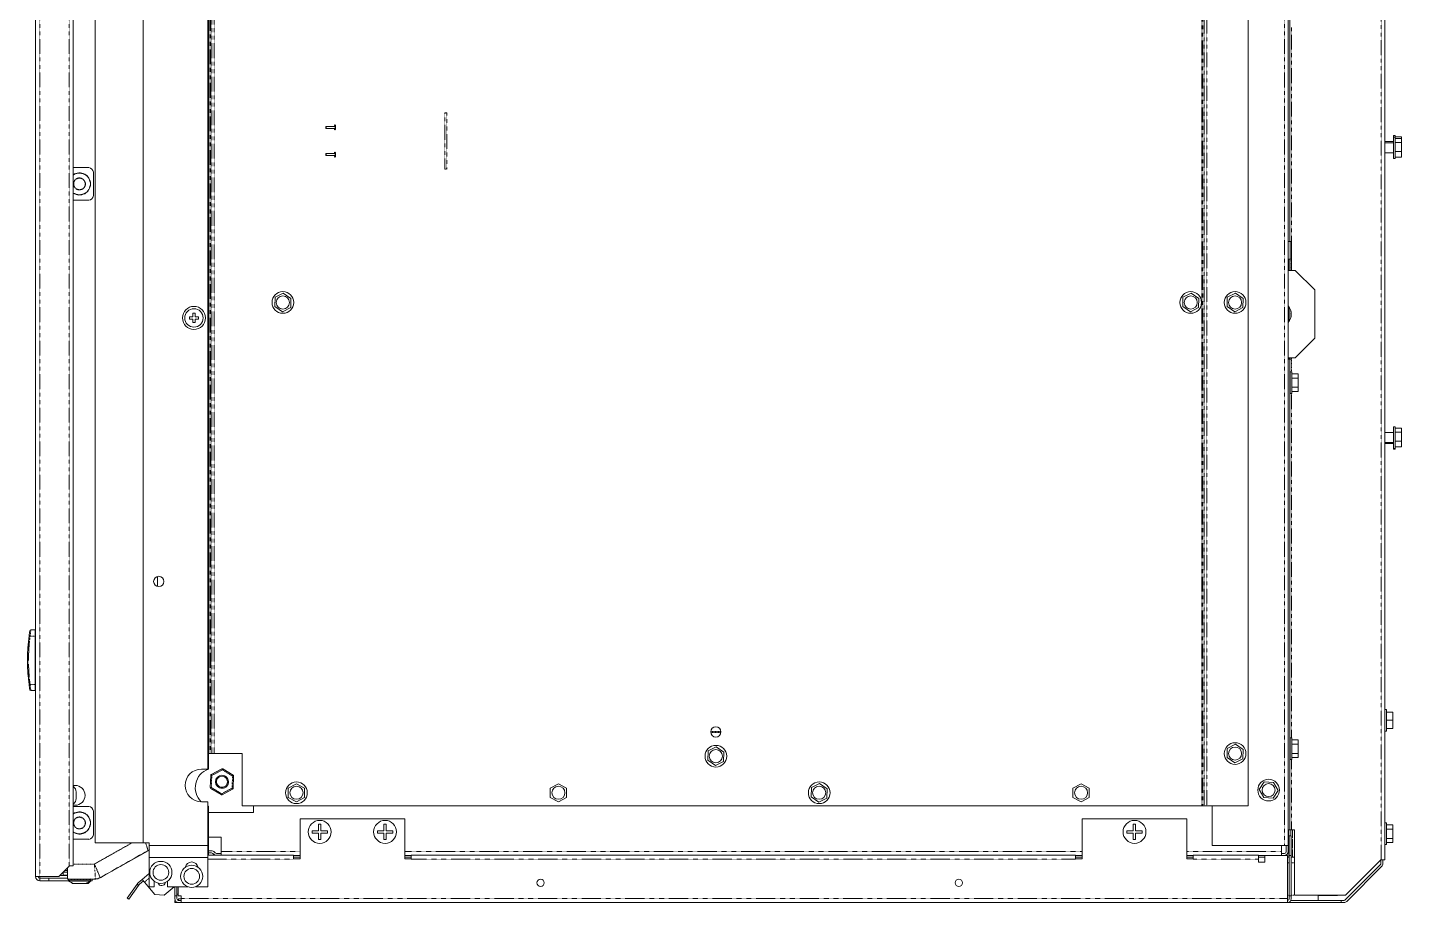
# Model space of a CAD drawing. Header units: millimetres. Extents: x 60499 to 556746, y 248297 to 497145.
# Drawn here: x 448133 to 470209, y 422627 to 436680 of the extents above; entities that cross this region are included whole.
import ezdxf

# ---------------------------------------------------------------- set-up
doc = ezdxf.new("R2010")
doc.units = ezdxf.units.MM
doc.linetypes.add('PHANTOM', pattern=[20, 10, -2, 2, -2, 2, -2])

msp = doc.modelspace()

# ---------------------------------------------------------------- linework, layer by layer
at = {"color": 7, "lineweight": 13, "ltscale": 0.03937}
for p, q in [((449222, 423584), (449222, 447189)), ((449991, 423584), (449991, 447189)), ((451032, 446181), (451032, 424770)), ((468389, 440725), (468389, 423543)), ((451039, 440475), (451039, 424769)), ((467745, 440347), (467745, 424179)), ((448263, 439590), (448263, 423046)), ((448870, 439590), (448870, 423214)), ((468417, 433242), (468417, 438928)), ((469940, 423310), (469940, 438343)), ((468815, 432464), (468815, 431688)), ((468417, 423794), (468417, 431353)), ((448255, 426130), (448255, 426906)), ((451584, 425019), (451584, 424179)), ((451032, 424246), (451032, 423542)), ((451762, 424072), (451039, 424072)), ((451584, 424179), (467001, 424179)), ((467081, 424179), (467745, 424179)), ((452514, 423971), (454194, 423971)), ((465078, 423971), (466758, 423971)), ((468492, 422744), (468492, 423794)), ((449222, 423584), (449991, 423584)), ((450070, 423459), (449352, 423055)), ((451032, 423542), (450091, 423542)), ((468327, 423543), (467164, 423543)), ((451032, 423349), (450091, 423349)), ((452409, 423386), (451032, 423386)), ((464973, 423386), (454299, 423386)), ((467910, 423386), (466863, 423386)), ((468378, 423383), (468378, 422690)), ((469305, 422669), (469868, 423232)), ((469311, 422744), (469877, 423310)), ((469329, 422645), (469892, 423208)), ((468378, 422627), (450603, 422627)), ((468379, 422627), (469241, 422627)), ((468432, 422660), (469241, 422660)), ((468492, 422744), (469311, 422744))]:
    msp.add_line(p, q, dxfattribs=at)
at = {"color": 7, "linetype": 'PHANTOM', "lineweight": 13, "ltscale": 0.03937}
for p, q in [((468327, 440725), (468327, 423543)), ((467001, 440347), (467001, 424179)), ((467019, 440347), (467019, 424179)), ((467039, 424179), (467039, 440347)), ((467081, 424179), (467081, 440347)), ((448332, 439590), (448332, 423046)), ((448801, 439590), (448801, 423212)), ((451055, 425019), (451055, 439507)), ((451074, 425019), (451074, 439507)), ((451093, 439507), (451093, 425019)), ((451135, 439507), (451135, 425019)), ((469884, 423310), (469884, 438316)), ((468443, 436680), (468443, 433242)), ((454837, 435307), (454837, 434406)), ((454871, 434406), (454871, 435307)), ((468443, 430801), (468443, 425270)), ((468443, 424922), (468443, 423794)), ((449208, 423244), (449811, 423584)), ((451244, 423445), (452514, 423445)), ((454194, 423445), (465078, 423445)), ((466758, 423445), (468282, 423445)), ((452409, 423323), (451032, 423323)), ((464973, 423323), (454299, 423323)), ((467910, 423323), (466863, 423323)), ((468378, 422690), (450603, 422690))]:
    msp.add_line(p, q, dxfattribs=at)
at = {"color": 7, "lineweight": 13, "ltscale": 0.004258}
for p, q in [((452929, 435091), (453072, 435091)), ((452929, 435058), (453072, 435058)), ((452929, 434655), (453072, 434655)), ((452929, 434622), (453072, 434622))]:
    msp.add_line(p, q, dxfattribs=at)
at = {"color": 7, "lineweight": 13, "ltscale": 6.24769e-05}
for p, q in [((470080, 434944), (470078, 434944)), ((470080, 434919), (470078, 434919)), ((470080, 434853), (470078, 434853)), ((470080, 434788), (470078, 434788)), ((470080, 434745), (470078, 434745)), ((470080, 434724), (470078, 434724)), ((470080, 434689), (470078, 434689)), ((470080, 434609), (470078, 434609)), ((470080, 434574), (470078, 434574)), ((468406, 431361), (468403, 431361)), ((468422, 431148), (468420, 431148)), ((468422, 431098), (468420, 431098)), ((468422, 431025), (468420, 431025)), ((468422, 430983), (468420, 430983)), ((468422, 430975), (468420, 430975)), ((468422, 430966), (468420, 430966)), ((468422, 430925), (468420, 430925)), ((468422, 430852), (468420, 430852)), ((468422, 430801), (468420, 430801)), ((470080, 430254), (470078, 430254)), ((470082, 430266), (470080, 430266)), ((470080, 430203), (470078, 430203)), ((470082, 430200), (470080, 430200)), ((470082, 430135), (470080, 430135)), ((470082, 430092), (470080, 430092)), ((470082, 430072), (470080, 430072)), ((470082, 430036), (470080, 430036)), ((470080, 429957), (470078, 429957)), ((470080, 429906), (470078, 429906)), ((470082, 429956), (470080, 429956)), ((470082, 429921), (470080, 429921)), ((469943, 425728), (469940, 425728)), ((469943, 425677), (469940, 425677)), ((469943, 425604), (469940, 425604)), ((469943, 425563), (469940, 425563)), ((469943, 425554), (469940, 425554)), ((469943, 425546), (469940, 425546)), ((469943, 425504), (469940, 425504)), ((469943, 425432), (469940, 425432)), ((468422, 425270), (468420, 425270)), ((468422, 425219), (468420, 425219)), ((469943, 425381), (469940, 425381)), ((468422, 425146), (468420, 425146)), ((468422, 425104), (468420, 425104)), ((468422, 425096), (468420, 425096)), ((468422, 425088), (468420, 425088)), ((468422, 425046), (468420, 425046)), ((468422, 424973), (468420, 424973)), ((468422, 424922), (468420, 424922)), ((469943, 423904), (469940, 423904)), ((469943, 423853), (469940, 423853)), ((469943, 423780), (469940, 423780)), ((469943, 423739), (469940, 423739)), ((469943, 423730), (469940, 423730)), ((469943, 423722), (469940, 423722)), ((469943, 423680), (469940, 423680)), ((469943, 423607), (469940, 423607)), ((469943, 423557), (469940, 423557))]:
    msp.add_line(p, q, dxfattribs=at)
at = {"color": 7, "lineweight": 13, "ltscale": 0.000756752}
for p, q in [((470078, 434919), (470078, 434944)), ((470207, 434921), (470207, 434895))]:
    msp.add_line(p, q, dxfattribs=at)
at = {"color": 7, "lineweight": 13, "ltscale": 0.001971}
for p, q in [((470078, 434853), (470078, 434919)), ((470080, 434853), (470080, 434919)), ((470080, 430200), (470080, 430266)), ((470082, 430200), (470082, 430266))]:
    msp.add_line(p, q, dxfattribs=at)
at = {"color": 7, "lineweight": 13, "ltscale": 4.24122e-05}
for p, q in [((470080, 434944), (470080, 434946)), ((470080, 434919), (470080, 434920)), ((470082, 430266), (470082, 430268))]:
    msp.add_line(p, q, dxfattribs=at)
at = {"color": 7, "lineweight": 13, "ltscale": 0.000775074}
for p, q in [((470080, 434946), (470106, 434946)), ((470080, 434920), (470106, 434920)), ((470080, 434573), (470106, 434573)), ((468417, 433242), (468443, 433242)), ((468417, 431353), (468443, 431353)), ((470082, 430268), (470108, 430268)), ((470080, 429906), (470106, 429906)), ((470082, 429920), (470108, 429920)), ((468417, 423794), (468443, 423794))]:
    msp.add_line(p, q, dxfattribs=at)
at = {"color": 7, "lineweight": 13, "ltscale": 0.000714189}
msp.add_line((470080, 434920), (470080, 434944), dxfattribs=at)
at = {"color": 7, "lineweight": 13, "ltscale": 0.001275}
msp.add_line((470106, 434946), (470106, 434903), dxfattribs=at)
at = {"color": 7, "lineweight": 13, "ltscale": 0.003}
for p, q in [((470106, 434921), (470207, 434921)), ((470106, 434895), (470207, 434895)), ((470106, 434834), (470207, 434834)), ((470106, 434688), (470207, 434688)), ((470106, 434597), (470207, 434597)), ((468448, 431117), (468549, 431117)), ((468448, 431049), (468549, 431049)), ((468448, 430901), (468549, 430901)), ((468448, 430832), (468549, 430832)), ((470108, 430243), (470209, 430243)), ((470108, 430181), (470209, 430181)), ((470108, 430035), (470209, 430035)), ((470108, 429945), (470209, 429945)), ((469969, 425685), (470069, 425685)), ((469969, 425554), (470069, 425554)), ((469969, 425423), (470069, 425423)), ((468448, 425239), (468549, 425239)), ((468448, 425170), (468549, 425170)), ((468448, 425022), (468549, 425022)), ((468448, 424953), (468549, 424953)), ((469969, 423873), (470069, 423873)), ((469969, 423804), (470069, 423804)), ((469969, 423656), (470069, 423656)), ((449991, 423584), (450091, 423584)), ((469969, 423588), (470069, 423588))]:
    msp.add_line(p, q, dxfattribs=at)
at = {"color": 7, "lineweight": 13, "ltscale": 0.009272}
for p, q in [((470106, 434920), (470106, 434609)), ((470108, 430268), (470108, 429956))]:
    msp.add_line(p, q, dxfattribs=at)
at = {"color": 7, "lineweight": 13, "ltscale": 0.001836}
for p, q in [((470207, 434895), (470207, 434834)), ((470209, 430243), (470209, 430181))]:
    msp.add_line(p, q, dxfattribs=at)
at = {"color": 7, "lineweight": 13, "ltscale": 0.004088}
for p, q in [((470078, 434851), (469940, 434851)), ((470078, 434826), (469940, 434826)), ((470078, 434667), (469940, 434667)), ((470078, 430001), (469940, 430001))]:
    msp.add_line(p, q, dxfattribs=at)
at = {"color": 7, "lineweight": 13, "ltscale": 0.001922}
for p, q in [((470078, 434788), (470078, 434853)), ((470080, 430135), (470080, 430200))]:
    msp.add_line(p, q, dxfattribs=at)
at = {"color": 7, "lineweight": 13, "ltscale": 0.000606206}
for p, q in [((470078, 434724), (470078, 434745)), ((470080, 430072), (470080, 430092))]:
    msp.add_line(p, q, dxfattribs=at)
at = {"color": 7, "lineweight": 13, "ltscale": 0.002388}
for p, q in [((470078, 434609), (470078, 434689)), ((470080, 429956), (470080, 430036))]:
    msp.add_line(p, q, dxfattribs=at)
at = {"color": 7, "lineweight": 13, "ltscale": 0.003823}
for p, q in [((470080, 434724), (470080, 434853)), ((470082, 430072), (470082, 430200)), ((448647, 423058), (448775, 423058))]:
    msp.add_line(p, q, dxfattribs=at)
at = {"color": 7, "lineweight": 13, "ltscale": 0.003436}
for p, q in [((470080, 434609), (470080, 434724)), ((470082, 429956), (470082, 430072))]:
    msp.add_line(p, q, dxfattribs=at)
at = {"color": 7, "lineweight": 13, "ltscale": 0.004338}
for p, q in [((470207, 434834), (470207, 434688)), ((470209, 430181), (470209, 430035))]:
    msp.add_line(p, q, dxfattribs=at)
at = {"color": 7, "lineweight": 13, "ltscale": 0.002691}
for p, q in [((470207, 434688), (470207, 434597)), ((470209, 430035), (470209, 429945))]:
    msp.add_line(p, q, dxfattribs=at)
at = {"color": 7, "lineweight": 13, "ltscale": 0.001036}
for p, q in [((470078, 434574), (470078, 434609)), ((470080, 429921), (470080, 429956))]:
    msp.add_line(p, q, dxfattribs=at)
at = {"color": 7, "lineweight": 13, "ltscale": 0.001078}
for p, q in [((470080, 434573), (470080, 434609)), ((470106, 434573), (470106, 434609)), ((470082, 429920), (470082, 429956)), ((470108, 429920), (470108, 429956))]:
    msp.add_line(p, q, dxfattribs=at)
at = {"color": 7, "lineweight": 13, "ltscale": 0.00735}
for p, q in [((449117, 434429), (448870, 434429)), ((448870, 433904), (449117, 433904)), ((449117, 424167), (448870, 424167)), ((448870, 423642), (449117, 423642))]:
    msp.add_line(p, q, dxfattribs=at)
at = {"color": 7, "lineweight": 13, "ltscale": 0.011175}
for p, q in [((449192, 433979), (449192, 434354)), ((449192, 423716), (449192, 424092))]:
    msp.add_line(p, q, dxfattribs=at)
at = {"color": 7, "lineweight": 13, "ltscale": 0.000244144}
msp.add_line((454871, 434406), (454862, 434407), dxfattribs=at)
at = {"color": 7, "lineweight": 13, "ltscale": 0.000824936}
for p, q in [((468417, 433242), (468389, 433242)), ((468417, 431353), (468389, 431353)), ((448898, 424507), (448870, 424507)), ((448898, 424188), (448870, 424188)), ((468389, 423794), (468417, 423794))]:
    msp.add_line(p, q, dxfattribs=at)
at = {"color": 7, "lineweight": 13, "ltscale": 0.008417}
msp.add_line((468418, 432959), (468418, 433242), dxfattribs=at)
at = {"color": 7, "lineweight": 13, "ltscale": 0.013797}
msp.add_line((468443, 433242), (468443, 432779), dxfattribs=at)
at = {"color": 7, "lineweight": 13, "ltscale": 0.000420398}
for p, q in [((468389, 432959), (468403, 432959)), ((468389, 432854), (468403, 432854))]:
    msp.add_line(p, q, dxfattribs=at)
at = {"color": 7, "lineweight": 13, "ltscale": 0.000774954}
for p, q in [((468403, 432959), (468429, 432959)), ((468422, 431148), (468448, 431148)), ((468422, 430801), (468448, 430801)), ((469943, 425728), (469969, 425728)), ((468422, 425270), (468448, 425270)), ((469943, 425381), (469969, 425381)), ((468422, 424922), (468448, 424922)), ((469943, 423904), (469969, 423904)), ((469943, 423557), (469969, 423557)), ((468404, 423354), (468378, 423354))]:
    msp.add_line(p, q, dxfattribs=at)
at = {"color": 7, "lineweight": 13, "ltscale": 0.003125}
for p, q in [((468403, 432854), (468403, 432959)), ((451032, 424770), (450927, 424770)), ((448915, 424402), (448915, 424297)), ((451032, 424246), (450927, 424246)), ((452810, 423779), (452810, 423884)), ((452848, 423884), (452848, 423779)), ((453860, 423779), (453860, 423884)), ((453898, 423884), (453898, 423779)), ((465900, 423779), (465900, 423884)), ((465937, 423884), (465937, 423779)), ((452705, 423779), (452810, 423779)), ((452810, 423742), (452705, 423742)), ((452810, 423637), (452810, 423742)), ((452848, 423779), (452953, 423779)), ((452953, 423742), (452848, 423742)), ((452848, 423742), (452848, 423637)), ((453755, 423779), (453860, 423779)), ((453860, 423742), (453755, 423742)), ((453860, 423637), (453860, 423742)), ((453898, 423779), (454003, 423779)), ((454003, 423742), (453898, 423742)), ((453898, 423742), (453898, 423637)), ((465795, 423779), (465900, 423779)), ((465900, 423742), (465795, 423742)), ((465900, 423637), (465900, 423742)), ((465937, 423779), (466042, 423779)), ((466042, 423742), (465937, 423742)), ((465937, 423742), (465937, 423637)), ((452409, 423383), (452514, 423383)), ((452514, 423354), (452409, 423354)), ((452514, 423326), (452409, 423326)), ((454194, 423383), (454299, 423383)), ((454299, 423354), (454194, 423354)), ((454299, 423326), (454194, 423326)), ((464973, 423383), (465078, 423383)), ((465078, 423354), (464973, 423354)), ((465078, 423326), (464973, 423326)), ((466758, 423383), (466863, 423383)), ((466863, 423354), (466758, 423354)), ((466863, 423326), (466758, 423326)), ((467910, 423383), (468015, 423383)), ((468015, 423354), (467910, 423354)), ((467910, 423274), (468015, 423274))]:
    msp.add_line(p, q, dxfattribs=at)
at = {"color": 7, "lineweight": 13, "ltscale": 0.000404778}
msp.add_line((468429, 432959), (468443, 432959), dxfattribs=at)
at = {"color": 7, "linetype": 'PHANTOM', "lineweight": 13, "ltscale": 0.005381}
msp.add_line((468429, 432959), (468429, 432779), dxfattribs=at)
at = {"color": 7, "lineweight": 13, "ltscale": 0.003295}
for p, q in [((468389, 432779), (468500, 432779)), ((468500, 431373), (468389, 431373))]:
    msp.add_line(p, q, dxfattribs=at)
at = {"color": 7, "lineweight": 13, "ltscale": 0.002256}
msp.add_line((468403, 432854), (468403, 432779), dxfattribs=at)
at = {"color": 7, "lineweight": 13, "ltscale": 0.013258}
for p, q in [((468500, 432779), (468815, 432464)), ((468815, 431688), (468500, 431373))]:
    msp.add_line(p, q, dxfattribs=at)
at = {"color": 7, "lineweight": 13, "ltscale": 0.004405}
for p, q in [((452111, 432346), (452109, 432198)), ((452243, 432413), (452111, 432346)), ((452364, 432328), (452243, 432413)), ((452362, 432180), (452364, 432328)), ((466697, 432346), (466695, 432198)), ((466829, 432413), (466697, 432346)), ((466950, 432328), (466829, 432413)), ((466948, 432180), (466950, 432328)), ((467410, 432346), (467408, 432198)), ((467542, 432413), (467410, 432346)), ((467663, 432328), (467542, 432413)), ((467660, 432180), (467663, 432328)), ((452109, 432198), (452230, 432113)), ((452230, 432113), (452362, 432180)), ((466695, 432198), (466816, 432113)), ((466816, 432113), (466948, 432180)), ((467408, 432198), (467529, 432113)), ((467529, 432113), (467660, 432180)), ((468549, 431049), (468549, 430901)), ((459067, 425061), (459065, 424913)), ((459199, 425128), (459067, 425061)), ((459320, 425042), (459199, 425128)), ((459318, 424894), (459320, 425042)), ((467410, 425102), (467408, 424954)), ((467408, 424954), (467529, 424868)), ((467542, 425169), (467410, 425102)), ((467663, 425083), (467542, 425169)), ((467660, 424935), (467663, 425083)), ((468549, 425170), (468549, 425022)), ((459065, 424913), (459186, 424827)), ((459186, 424827), (459318, 424894)), ((467529, 424868), (467660, 424935)), ((452455, 424532), (452324, 424463)), ((452586, 424463), (452455, 424532)), ((456663, 424531), (456532, 424463)), ((456794, 424463), (456663, 424531)), ((460859, 424539), (460728, 424472)), ((460980, 424453), (460859, 424539)), ((465061, 424531), (464930, 424463)), ((465192, 424463), (465061, 424531)), ((468004, 424565), (467924, 424440)), ((468151, 424553), (468004, 424565)), ((468225, 424425), (468151, 424553)), ((452324, 424463), (452324, 424315)), ((452324, 424315), (452455, 424246)), ((452455, 424246), (452586, 424315)), ((452586, 424315), (452586, 424463)), ((456532, 424463), (456532, 424315)), ((456532, 424315), (456663, 424246)), ((456663, 424246), (456794, 424315)), ((456794, 424315), (456794, 424463)), ((460728, 424472), (460725, 424324)), ((460725, 424324), (460846, 424238)), ((460846, 424238), (460978, 424305)), ((460978, 424305), (460980, 424453)), ((464930, 424463), (464930, 424315)), ((464930, 424315), (465061, 424246)), ((465061, 424246), (465192, 424315)), ((465192, 424315), (465192, 424463)), ((467924, 424440), (467998, 424312)), ((467998, 424312), (468145, 424300)), ((468145, 424300), (468225, 424425)), ((470069, 423804), (470069, 423656))]:
    msp.add_line(p, q, dxfattribs=at)
at = {"color": 7, "lineweight": 13, "ltscale": 0.000562503}
for p, q in [((450734, 432034), (450734, 432015)), ((450881, 432015), (450881, 432034)), ((450734, 432015), (450734, 431996)), ((450881, 431996), (450881, 432015)), ((452705, 423761), (452705, 423779)), ((452705, 423742), (452705, 423761)), ((452953, 423779), (452953, 423761)), ((452953, 423761), (452953, 423742)), ((453755, 423761), (453755, 423779)), ((453755, 423742), (453755, 423761)), ((454003, 423779), (454003, 423761)), ((454003, 423761), (454003, 423742)), ((465795, 423761), (465795, 423779)), ((465795, 423742), (465795, 423761)), ((466042, 423779), (466042, 423761)), ((466042, 423761), (466042, 423742))]:
    msp.add_line(p, q, dxfattribs=at)
at = {"color": 7, "lineweight": 13, "ltscale": 0.001625}
for p, q in [((450789, 432034), (450734, 432034)), ((450789, 432089), (450789, 432034)), ((450827, 432034), (450827, 432089)), ((450734, 431996), (450789, 431996))]:
    msp.add_line(p, q, dxfattribs=at)
at = {"color": 7, "lineweight": 13, "ltscale": 0.000562533}
for p, q in [((450808, 432089), (450789, 432089)), ((450827, 432089), (450808, 432089)), ((450789, 431942), (450808, 431942)), ((450808, 431942), (450827, 431942))]:
    msp.add_line(p, q, dxfattribs=at)
at = {"color": 7, "lineweight": 13, "ltscale": 0.001613}
for p, q in [((450881, 432034), (450827, 432034)), ((450789, 431996), (450789, 431942)), ((450827, 431996), (450881, 431996)), ((450827, 431942), (450827, 431996))]:
    msp.add_line(p, q, dxfattribs=at)
at = {"color": 7, "lineweight": 13, "ltscale": 0.006782}
msp.add_line((468403, 432190), (468403, 431962), dxfattribs=at)
at = {"color": 7, "linetype": 'PHANTOM', "lineweight": 13, "ltscale": 0.003323}
msp.add_line((468429, 432132), (468429, 432020), dxfattribs=at)
at = {"color": 7, "lineweight": 13, "ltscale": 0.000602617}
for p, q in [((468403, 431373), (468403, 431353)), ((468406, 431353), (468406, 431373)), ((468408, 431353), (468408, 431373)), ((468435, 431353), (468435, 431373)), ((468443, 431373), (468443, 431353))]:
    msp.add_line(p, q, dxfattribs=at)
at = {"color": 7, "lineweight": 13, "ltscale": 0.000337781}
msp.add_line((468403, 431361), (468403, 431373), dxfattribs=at)
at = {"color": 7, "lineweight": 13, "ltscale": 0.001516}
for p, q in [((468420, 431098), (468420, 431148)), ((468422, 431098), (468422, 431148)), ((468420, 430801), (468420, 430852)), ((468422, 430801), (468422, 430852)), ((470078, 430203), (470078, 430254)), ((470078, 429906), (470078, 429957)), ((469940, 425677), (469940, 425728)), ((469943, 425677), (469943, 425728)), ((469940, 425381), (469940, 425432)), ((469943, 425381), (469943, 425432)), ((468420, 425219), (468420, 425270)), ((468422, 425219), (468422, 425270)), ((468420, 424922), (468420, 424973)), ((468422, 424922), (468422, 424973)), ((469940, 423853), (469940, 423904)), ((469943, 423853), (469943, 423904)), ((469940, 423557), (469940, 423607)), ((469943, 423557), (469943, 423607))]:
    msp.add_line(p, q, dxfattribs=at)
at = {"color": 7, "linetype": 'PHANTOM', "lineweight": 13, "ltscale": 0.006075}
msp.add_line((468443, 431353), (468443, 431148), dxfattribs=at)
at = {"color": 7, "lineweight": 13, "ltscale": 0.005175}
for p, q in [((468448, 430975), (468448, 431148)), ((468448, 430975), (468448, 430801)), ((468448, 425096), (468448, 425270)), ((468448, 425096), (468448, 424922)), ((469969, 423730), (469969, 423904)), ((469969, 423730), (469969, 423557))]:
    msp.add_line(p, q, dxfattribs=at)
at = {"color": 7, "lineweight": 13, "ltscale": 9.0111e-05}
for p, q in [((468420, 431054), (468417, 431054)), ((468420, 430895), (468417, 430895)), ((468420, 425175), (468417, 425175)), ((468420, 425017), (468417, 425017))]:
    msp.add_line(p, q, dxfattribs=at)
at = {"color": 7, "lineweight": 13, "ltscale": 0.002173}
for p, q in [((468420, 431025), (468420, 431098)), ((468420, 430852), (468420, 430925)), ((469940, 425604), (469940, 425677)), ((469940, 425432), (469940, 425504)), ((468420, 425146), (468420, 425219)), ((468420, 424973), (468420, 425046)), ((469940, 423780), (469940, 423853)), ((469940, 423607), (469940, 423680))]:
    msp.add_line(p, q, dxfattribs=at)
at = {"color": 7, "lineweight": 13, "ltscale": 0.000247189}
for p, q in [((468420, 430975), (468420, 430983)), ((468420, 430966), (468420, 430975)), ((469940, 425546), (469940, 425554)), ((468420, 425088), (468420, 425096)), ((469940, 423730), (469940, 423739))]:
    msp.add_line(p, q, dxfattribs=at)
at = {"color": 7, "lineweight": 13, "ltscale": 0.003659}
for p, q in [((468422, 430975), (468422, 431098)), ((468422, 430852), (468422, 430975)), ((469943, 425554), (469943, 425677)), ((469943, 425432), (469943, 425554)), ((468422, 425096), (468422, 425219)), ((468422, 424973), (468422, 425096)), ((469943, 423730), (469943, 423853)), ((469943, 423607), (469943, 423730))]:
    msp.add_line(p, q, dxfattribs=at)
at = {"color": 7, "lineweight": 13, "ltscale": 0.002048}
for p, q in [((468549, 431117), (468549, 431049)), ((468549, 430901), (468549, 430832)), ((468549, 425239), (468549, 425170)), ((468549, 425022), (468549, 424953)), ((470069, 423873), (470069, 423804)), ((470069, 423656), (470069, 423588))]:
    msp.add_line(p, q, dxfattribs=at)
at = {"color": 7, "lineweight": 13, "ltscale": 0.00415}
for p, q in [((470080, 430173), (469940, 430173)), ((470080, 430014), (469940, 430014))]:
    msp.add_line(p, q, dxfattribs=at)
at = {"color": 7, "lineweight": 13, "ltscale": 0.000890552}
msp.add_line((470078, 430173), (470078, 430203), dxfattribs=at)
at = {"color": 7, "lineweight": 13, "ltscale": 0.001703}
msp.add_line((470078, 429957), (470078, 430014), dxfattribs=at)
at = {"color": 7, "lineweight": 13, "ltscale": 0.000448452}
msp.add_line((470080, 429906), (470080, 429921), dxfattribs=at)
at = {"color": 7, "lineweight": 13, "ltscale": 0.000406355}
msp.add_line((470106, 429906), (470106, 429920), dxfattribs=at)
at = {"color": 7, "lineweight": 13, "ltscale": 0.004737}
msp.add_line((450221, 427704), (450221, 427863), dxfattribs=at)
at = {"color": 7, "lineweight": 13, "ltscale": 0.001995}
for p, q in [((448255, 427004), (448188, 427004)), ((448188, 426032), (448255, 426032))]:
    msp.add_line(p, q, dxfattribs=at)
at = {"color": 7, "lineweight": 13, "ltscale": 0.002917}
for p, q in [((448255, 426906), (448255, 427004)), ((448255, 426130), (448255, 426032))]:
    msp.add_line(p, q, dxfattribs=at)
at = {"color": 7, "lineweight": 13, "ltscale": 0.000801053}
msp.add_line((448142, 426747), (448145, 426774), dxfattribs=at)
at = {"color": 7, "lineweight": 13, "ltscale": 2.36096e-06}
msp.add_line((448142, 426747), (448142, 426747), dxfattribs=at)
at = {"color": 7, "lineweight": 13, "ltscale": 1.03327e-05}
msp.add_line((448142, 426744), (448142, 426744), dxfattribs=at)
at = {"color": 7, "lineweight": 13, "ltscale": 0.000169148}
msp.add_line((448145, 426778), (448145, 426783), dxfattribs=at)
at = {"color": 7, "lineweight": 13, "ltscale": 0.000114574}
msp.add_line((448145, 426774), (448145, 426778), dxfattribs=at)
at = {"color": 7, "linetype": 'PHANTOM', "lineweight": 13, "ltscale": 0.000499024}
msp.add_line((448176, 426906), (448159, 426908), dxfattribs=at)
at = {"color": 7, "linetype": 'PHANTOM', "lineweight": 13, "ltscale": 0.002354}
msp.add_line((448255, 426906), (448176, 426906), dxfattribs=at)
at = {"color": 7, "lineweight": 13, "ltscale": 0.000250028}
for p, q in [((448255, 426923), (448263, 426923)), ((448255, 426113), (448263, 426113))]:
    msp.add_line(p, q, dxfattribs=at)
at = {"color": 7, "linetype": 'PHANTOM', "lineweight": 13, "ltscale": 0.000250028}
for p, q in [((448255, 426821), (448263, 426821)), ((448255, 426215), (448263, 426215))]:
    msp.add_line(p, q, dxfattribs=at)
at = {"color": 7, "linetype": 'PHANTOM', "lineweight": 13, "ltscale": 1.65804e-05}
msp.add_line((448133, 426541), (448134, 426541), dxfattribs=at)
at = {"color": 7, "linetype": 'PHANTOM', "lineweight": 13, "ltscale": 1.06932e-05}
for p, q in [((448134, 426560), (448134, 426560)), ((448138, 426678), (448138, 426678))]:
    msp.add_line(p, q, dxfattribs=at)
at = {"color": 7, "lineweight": 13, "ltscale": 0.000258337}
msp.add_line((448134, 426550), (448134, 426559), dxfattribs=at)
at = {"color": 7, "lineweight": 13, "ltscale": 0.000498149}
msp.add_line((448134, 426533), (448134, 426550), dxfattribs=at)
at = {"color": 7, "lineweight": 13, "ltscale": 0.000739067}
msp.add_line((448135, 426434), (448134, 426459), dxfattribs=at)
at = {"color": 7, "lineweight": 13, "ltscale": 1.74881e-05}
msp.add_line((448135, 426433), (448135, 426434), dxfattribs=at)
at = {"color": 7, "lineweight": 13, "ltscale": 9.54375e-05}
msp.add_line((448135, 426430), (448135, 426433), dxfattribs=at)
at = {"color": 7, "linetype": 'PHANTOM', "lineweight": 13, "ltscale": 1.08133e-05}
for p, q in [((448137, 426374), (448137, 426374)), ((448140, 426313), (448141, 426313))]:
    msp.add_line(p, q, dxfattribs=at)
at = {"color": 7, "lineweight": 13, "ltscale": 2.71103e-05}
msp.add_line((448143, 426285), (448143, 426286), dxfattribs=at)
at = {"color": 7, "lineweight": 13, "ltscale": 0.000196291}
msp.add_line((448143, 426279), (448143, 426285), dxfattribs=at)
at = {"color": 7, "linetype": 'PHANTOM', "lineweight": 13, "ltscale": 0.000499026}
msp.add_line((448175, 426130), (448159, 426128), dxfattribs=at)
at = {"color": 7, "linetype": 'PHANTOM', "lineweight": 13, "ltscale": 0.002355}
msp.add_line((448175, 426130), (448255, 426130), dxfattribs=at)
at = {"color": 7, "lineweight": 13, "ltscale": 0.01035}
msp.add_line((469969, 425381), (469969, 425728), dxfattribs=at)
at = {"color": 7, "lineweight": 13, "ltscale": 0.0039}
for p, q in [((470069, 425685), (470069, 425554)), ((470069, 425554), (470069, 425423))]:
    msp.add_line(p, q, dxfattribs=at)
at = {"color": 7, "lineweight": 13, "ltscale": 0.000247204}
for p, q in [((469940, 425554), (469940, 425563)), ((468420, 425096), (468420, 425104)), ((469940, 423722), (469940, 423730))]:
    msp.add_line(p, q, dxfattribs=at)
at = {"color": 7, "linetype": 'PHANTOM', "lineweight": 13, "ltscale": 0.004869}
for p, q in [((459111, 425375), (459274, 425375)), ((459111, 425356), (459274, 425356))]:
    msp.add_line(p, q, dxfattribs=at)
at = {"color": 7, "lineweight": 13, "ltscale": 0.000469058}
msp.add_line((451039, 425019), (451055, 425019), dxfattribs=at)
at = {"color": 7, "lineweight": 13, "ltscale": 0.000547995}
msp.add_line((451055, 425019), (451074, 425019), dxfattribs=at)
at = {"color": 7, "lineweight": 13, "ltscale": 0.000591008}
for p, q in [((451093, 425019), (451074, 425019)), ((467019, 424179), (467039, 424179))]:
    msp.add_line(p, q, dxfattribs=at)
at = {"color": 7, "lineweight": 13, "ltscale": 0.001248}
for p, q in [((451135, 425019), (451093, 425019)), ((467039, 424179), (467081, 424179))]:
    msp.add_line(p, q, dxfattribs=at)
at = {"color": 7, "lineweight": 13, "ltscale": 0.013344}
msp.add_line((451135, 425019), (451584, 425019), dxfattribs=at)
at = {"color": 7, "lineweight": 13, "ltscale": 0.005737}
for p, q in [((451256, 424773), (451086, 424682)), ((451436, 424671), (451272, 424773)), ((451077, 424668), (451071, 424475)), ((451438, 424464), (451444, 424656)), ((451079, 424460), (451243, 424359)), ((451259, 424358), (451429, 424449))]:
    msp.add_line(p, q, dxfattribs=at)
at = {"color": 7, "linetype": 'PHANTOM', "lineweight": 13, "ltscale": 0.005737}
for p, q in [((451094, 424667), (451264, 424758)), ((451264, 424758), (451427, 424657)), ((451088, 424475), (451094, 424667)), ((451427, 424657), (451421, 424464)), ((451252, 424373), (451088, 424475)), ((451421, 424464), (451252, 424373))]:
    msp.add_line(p, q, dxfattribs=at)
at = {"color": 7, "linetype": 'PHANTOM', "lineweight": 13, "ltscale": 0.000500022}
for p, q in [((451264, 424758), (451256, 424773)), ((451094, 424667), (451086, 424682)), ((451429, 424449), (451421, 424464))]:
    msp.add_line(p, q, dxfattribs=at)
at = {"color": 7, "linetype": 'PHANTOM', "lineweight": 13, "ltscale": 0.000500006}
msp.add_line((451272, 424773), (451264, 424758), dxfattribs=at)
at = {"color": 7, "linetype": 'PHANTOM', "lineweight": 13, "ltscale": 0.000499937}
for p, q in [((451077, 424668), (451094, 424667)), ((451427, 424657), (451444, 424656))]:
    msp.add_line(p, q, dxfattribs=at)
at = {"color": 7, "linetype": 'PHANTOM', "lineweight": 13, "ltscale": 0.000499955}
msp.add_line((451436, 424671), (451427, 424657), dxfattribs=at)
at = {"color": 7, "linetype": 'PHANTOM', "lineweight": 13, "ltscale": 0.000500057}
msp.add_line((451071, 424475), (451088, 424475), dxfattribs=at)
at = {"color": 7, "linetype": 'PHANTOM', "lineweight": 13, "ltscale": 0.000500018}
for p, q in [((451088, 424475), (451079, 424460)), ((451252, 424373), (451243, 424359))]:
    msp.add_line(p, q, dxfattribs=at)
at = {"color": 7, "linetype": 'PHANTOM', "lineweight": 13, "ltscale": 0.000499965}
msp.add_line((451259, 424358), (451252, 424373), dxfattribs=at)
at = {"color": 7, "linetype": 'PHANTOM', "lineweight": 13, "ltscale": 0.000500058}
msp.add_line((451421, 424464), (451438, 424464), dxfattribs=at)
at = {"color": 7, "lineweight": 13, "ltscale": 0.016141}
msp.add_line((451039, 424175), (451039, 423633), dxfattribs=at)
at = {"color": 7, "lineweight": 13, "ltscale": 0.003175}
msp.add_line((451762, 424179), (451762, 424072), dxfattribs=at)
at = {"color": 7, "lineweight": 13, "ltscale": 0.000548115}
msp.add_line((467019, 424179), (467001, 424179), dxfattribs=at)
at = {"color": 7, "lineweight": 13, "ltscale": 0.018935}
msp.add_line((467164, 424179), (467164, 423543), dxfattribs=at)
at = {"color": 7, "lineweight": 13, "ltscale": 0.019175}
for p, q in [((452514, 423971), (452514, 423326)), ((454194, 423971), (454194, 423326)), ((465078, 423971), (465078, 423326)), ((466758, 423971), (466758, 423326))]:
    msp.add_line(p, q, dxfattribs=at)
at = {"color": 7, "lineweight": 13, "ltscale": 0.001125}
for p, q in [((452810, 423884), (452848, 423884)), ((453860, 423884), (453898, 423884)), ((465900, 423884), (465937, 423884)), ((452848, 423637), (452810, 423637)), ((453898, 423637), (453860, 423637)), ((465937, 423637), (465900, 423637))]:
    msp.add_line(p, q, dxfattribs=at)
at = {"color": 7, "linetype": 'PHANTOM', "lineweight": 13, "ltscale": 0.000224917}
msp.add_line((451032, 423633), (451039, 423633), dxfattribs=at)
at = {"color": 7, "lineweight": 13, "ltscale": 0.006096}
msp.add_line((451244, 423677), (451039, 423677), dxfattribs=at)
at = {"color": 7, "lineweight": 13, "ltscale": 0.007344}
msp.add_line((451039, 423633), (451039, 423386), dxfattribs=at)
at = {"color": 7, "lineweight": 13, "ltscale": 0.006887}
msp.add_line((451244, 423677), (451244, 423445), dxfattribs=at)
at = {"color": 7, "lineweight": 13, "ltscale": 0.0131}
msp.add_line((468399, 423354), (468399, 423794), dxfattribs=at)
at = {"color": 7, "lineweight": 13, "ltscale": 0.000999871}
for p, q in [((468438, 423698), (468404, 423698)), ((468438, 423383), (468404, 423383)), ((468438, 422734), (468404, 422734))]:
    msp.add_line(p, q, dxfattribs=at)
at = {"color": 7, "lineweight": 13, "ltscale": 0.009375}
for p, q in [((468404, 423698), (468404, 423383)), ((468438, 423698), (468438, 423383)), ((448790, 422977), (448475, 422977))]:
    msp.add_line(p, q, dxfattribs=at)
at = {"color": 7, "lineweight": 13, "ltscale": 0.002875}
msp.add_line((468429, 423794), (468429, 423698), dxfattribs=at)
at = {"color": 7, "lineweight": 13, "ltscale": 0.00145}
for p, q in [((468443, 423794), (468492, 423794)), ((467910, 423274), (467910, 423323))]:
    msp.add_line(p, q, dxfattribs=at)
at = {"color": 7, "linetype": 'PHANTOM', "lineweight": 13, "ltscale": 0.0131}
msp.add_line((468455, 423794), (468455, 423354), dxfattribs=at)
at = {"color": 7, "lineweight": 13, "ltscale": 0.00125}
msp.add_line((450091, 423542), (450091, 423584), dxfattribs=at)
at = {"color": 7, "lineweight": 13, "ltscale": 0.00575}
for p, q in [((450091, 423349), (450091, 423542)), ((451032, 423349), (451032, 423542))]:
    msp.add_line(p, q, dxfattribs=at)
at = {"color": 7, "lineweight": 13, "ltscale": 0.001513}
for p, q in [((451090, 423456), (451039, 423456)), ((451090, 423423), (451039, 423423))]:
    msp.add_line(p, q, dxfattribs=at)
at = {"color": 7, "lineweight": 13, "ltscale": 0.0005621}
msp.add_line((451124, 423401), (451111, 423414), dxfattribs=at)
at = {"color": 7, "lineweight": 13, "ltscale": 0.000562163}
msp.add_line((451148, 423425), (451135, 423438), dxfattribs=at)
at = {"color": 7, "lineweight": 13, "ltscale": 0.002249}
msp.add_line((451169, 423416), (451244, 423416), dxfattribs=at)
at = {"color": 7, "lineweight": 13, "ltscale": 0.001765}
msp.add_line((451244, 423386), (451244, 423445), dxfattribs=at)
at = {"color": 7, "lineweight": 13, "ltscale": 0.0029}
for p, q in [((468282, 423543), (468282, 423445)), ((468356, 423543), (468356, 423445)), ((468389, 423543), (468389, 423445))]:
    msp.add_line(p, q, dxfattribs=at)
at = {"color": 7, "lineweight": 13, "ltscale": 0.00132}
msp.add_line((468327, 423542), (468282, 423542), dxfattribs=at)
at = {"color": 7, "lineweight": 13, "ltscale": 0.001865}
for p, q in [((468282, 423383), (468282, 423445)), ((468327, 423543), (468389, 423543))]:
    msp.add_line(p, q, dxfattribs=at)
at = {"color": 7, "lineweight": 13, "ltscale": 0.001319}
msp.add_line((468282, 423416), (468327, 423416), dxfattribs=at)
at = {"color": 7, "linetype": 'PHANTOM', "lineweight": 13, "ltscale": 1.9494e-05}
msp.add_line((468327, 423543), (468327, 423542), dxfattribs=at)
at = {"color": 7, "lineweight": 13, "ltscale": 0.000875037}
msp.add_line((468327, 423542), (468356, 423542), dxfattribs=at)
at = {"color": 7, "lineweight": 13, "ltscale": 0.006983}
msp.add_line((448801, 423212), (448635, 423046), dxfattribs=at)
at = {"color": 7, "lineweight": 13, "ltscale": 0.000105857}
msp.add_line((448804, 423214), (448801, 423212), dxfattribs=at)
at = {"color": 7, "lineweight": 13, "ltscale": 0.001975}
msp.add_line((448804, 423214), (448870, 423214), dxfattribs=at)
at = {"color": 7, "linetype": 'PHANTOM', "lineweight": 13, "ltscale": 0.010059}
msp.add_line((448870, 423244), (449208, 423244), dxfattribs=at)
at = {"color": 7, "lineweight": 13, "ltscale": 0.014}
for p, q in [((450091, 422879), (450091, 423349)), ((451032, 422879), (451032, 423349))]:
    msp.add_line(p, q, dxfattribs=at)
at = {"color": 7, "lineweight": 13, "ltscale": 0.001875}
for p, q in [((452409, 423386), (452409, 423323)), ((454299, 423386), (454299, 423323)), ((464973, 423386), (464973, 423323)), ((466863, 423386), (466863, 423323)), ((467910, 423386), (467910, 423323)), ((450603, 422690), (450603, 422627)), ((468378, 422690), (468378, 422627))]:
    msp.add_line(p, q, dxfattribs=at)
at = {"color": 7, "lineweight": 13, "ltscale": 0.000100023}
for p, q in [((452409, 423326), (452409, 423323)), ((454299, 423326), (454299, 423323)), ((464973, 423326), (464973, 423323)), ((466863, 423326), (466863, 423323))]:
    msp.add_line(p, q, dxfattribs=at)
at = {"color": 7, "lineweight": 13, "ltscale": 0.010825}
msp.add_line((468378, 423383), (468015, 423383), dxfattribs=at)
at = {"color": 7, "lineweight": 13, "ltscale": 0.001675}
for p, q in [((468015, 423326), (468015, 423383)), ((469940, 423310), (469884, 423310))]:
    msp.add_line(p, q, dxfattribs=at)
at = {"color": 7, "lineweight": 13, "ltscale": 0.00155}
msp.add_line((468015, 423326), (468015, 423274), dxfattribs=at)
at = {"color": 7, "linetype": 'PHANTOM', "lineweight": 13, "ltscale": 0.000774954}
for p, q in [((468404, 423265), (468378, 423265)), ((468378, 422746), (468404, 422746))]:
    msp.add_line(p, q, dxfattribs=at)
at = {"color": 7, "lineweight": 13, "ltscale": 0.019303}
for p, q in [((468404, 422734), (468404, 423383)), ((468438, 423383), (468438, 422734))]:
    msp.add_line(p, q, dxfattribs=at)
at = {"color": 7, "lineweight": 13, "ltscale": 0.001602}
msp.add_line((468492, 423354), (468438, 423354), dxfattribs=at)
at = {"color": 7, "linetype": 'PHANTOM', "lineweight": 13, "ltscale": 0.001602}
for p, q in [((468492, 423265), (468438, 423265)), ((468438, 422746), (468492, 422746))]:
    msp.add_line(p, q, dxfattribs=at)
at = {"color": 7, "lineweight": 13, "ltscale": 0.001698}
msp.add_line((469877, 423253), (469877, 423310), dxfattribs=at)
at = {"color": 7, "lineweight": 13, "ltscale": 0.000199926}
msp.add_line((469877, 423310), (469884, 423310), dxfattribs=at)
at = {"color": 7, "lineweight": 13, "ltscale": 0.001723}
msp.add_line((469910, 423253), (469910, 423310), dxfattribs=at)
at = {"color": 7, "lineweight": 13, "ltscale": 0.00205}
for p, q in [((448263, 423046), (448332, 423046)), ((448706, 423115), (448775, 423115)), ((448706, 423064), (448775, 423064))]:
    msp.add_line(p, q, dxfattribs=at)
at = {"color": 7, "lineweight": 13, "ltscale": 0.000849957}
msp.add_line((448331, 423018), (448331, 423046), dxfattribs=at)
at = {"color": 7, "lineweight": 13, "ltscale": 0.009025}
msp.add_line((448332, 423046), (448635, 423046), dxfattribs=at)
at = {"color": 7, "lineweight": 13, "ltscale": 0.004275}
for p, q in [((448475, 423018), (448332, 423018)), ((448332, 422977), (448475, 422977))]:
    msp.add_line(p, q, dxfattribs=at)
at = {"color": 7, "lineweight": 13, "ltscale": 0.0012}
for p, q in [((448332, 422977), (448332, 423018)), ((448475, 422977), (448475, 423018))]:
    msp.add_line(p, q, dxfattribs=at)
at = {"color": 7, "lineweight": 13, "ltscale": 0.01321}
msp.add_line((448332, 423018), (448775, 423018), dxfattribs=at)
at = {"color": 7, "lineweight": 13, "ltscale": 0.008925}
msp.add_line((448775, 423018), (448475, 423018), dxfattribs=at)
at = {"color": 7, "lineweight": 13, "ltscale": 0.0015}
msp.add_line((448706, 423064), (448706, 423115), dxfattribs=at)
at = {"color": 7, "lineweight": 13, "ltscale": 0.001348}
msp.add_line((448730, 423141), (448775, 423141), dxfattribs=at)
at = {"color": 7, "lineweight": 13, "ltscale": 0.000225037}
msp.add_line((448775, 423169), (448768, 423169), dxfattribs=at)
at = {"color": 7, "lineweight": 13, "ltscale": 0.004504}
msp.add_line((448775, 423186), (448775, 423034), dxfattribs=at)
at = {"color": 7, "lineweight": 13, "ltscale": 0.000899998}
msp.add_line((448775, 423034), (448775, 423004), dxfattribs=at)
at = {"color": 7, "lineweight": 13, "ltscale": 0.013291}
msp.add_line((448775, 423004), (449222, 423004), dxfattribs=at)
at = {"color": 7, "linetype": 'PHANTOM', "lineweight": 13, "ltscale": 0.005313}
msp.add_line((448790, 422996), (448968, 422996), dxfattribs=at)
at = {"color": 7, "lineweight": 13, "ltscale": 0.000470469}
for p, q in [((448790, 422980), (448790, 422996)), ((449147, 422980), (449147, 422996))]:
    msp.add_line(p, q, dxfattribs=at)
at = {"color": 7, "linetype": 'PHANTOM', "lineweight": 13, "ltscale": 0.005282}
msp.add_line((448967, 422980), (448790, 422980), dxfattribs=at)
at = {"color": 7, "linetype": 'PHANTOM', "lineweight": 13, "ltscale": 0.005144}
msp.add_line((448967, 422972), (448795, 422972), dxfattribs=at)
at = {"color": 7, "lineweight": 13, "ltscale": 0.002582}
for p, q in [((448872, 422934), (448795, 422972)), ((449065, 422934), (449142, 422972))]:
    msp.add_line(p, q, dxfattribs=at)
at = {"color": 7, "linetype": 'PHANTOM', "lineweight": 13, "ltscale": 3.06377e-05}
msp.add_line((448968, 422980), (448967, 422980), dxfattribs=at)
at = {"color": 7, "linetype": 'PHANTOM', "lineweight": 13, "ltscale": 2.97967e-05}
msp.add_line((448968, 422972), (448967, 422972), dxfattribs=at)
at = {"color": 7, "linetype": 'PHANTOM', "lineweight": 13, "ltscale": 2.79945e-05}
msp.add_line((448968, 422996), (448969, 422996), dxfattribs=at)
at = {"color": 7, "linetype": 'PHANTOM', "lineweight": 13, "ltscale": 0.005312}
msp.add_line((449147, 422980), (448968, 422980), dxfattribs=at)
at = {"color": 7, "linetype": 'PHANTOM', "lineweight": 13, "ltscale": 0.005174}
msp.add_line((449142, 422972), (448968, 422972), dxfattribs=at)
at = {"color": 7, "linetype": 'PHANTOM', "lineweight": 13, "ltscale": 0.005284}
msp.add_line((448969, 422996), (449147, 422996), dxfattribs=at)
at = {"color": 7, "lineweight": 13, "ltscale": 0.001874}
msp.add_line((449107, 422933), (449152, 422977), dxfattribs=at)
at = {"color": 7, "lineweight": 13, "ltscale": 0.000700463}
msp.add_line((449170, 422977), (449146, 422977), dxfattribs=at)
at = {"color": 7, "lineweight": 13, "ltscale": 0.000799945}
msp.add_line((449170, 422977), (449170, 423004), dxfattribs=at)
at = {"color": 7, "linetype": 'PHANTOM', "lineweight": 13, "ltscale": 3.63944e-06}
msp.add_line((449222, 423004), (449222, 423004), dxfattribs=at)
at = {"color": 7, "lineweight": 13, "ltscale": 0.000379171}
msp.add_line((449298, 423024), (449310, 423031), dxfattribs=at)
at = {"color": 7, "lineweight": 13, "ltscale": 0.001448}
msp.add_line((449310, 423031), (449352, 423055), dxfattribs=at)
at = {"color": 7, "lineweight": 13, "ltscale": 0.001453}
msp.add_line((449310, 423031), (449352, 423055), dxfattribs=at)
at = {"color": 7, "lineweight": 13, "ltscale": 0.002615}
for p, q in [((449978, 422999), (449911, 422943)), ((449998, 422976), (449931, 422920))]:
    msp.add_line(p, q, dxfattribs=at)
at = {"color": 7, "lineweight": 13, "ltscale": 0.004385}
msp.add_line((449978, 422999), (450091, 423094), dxfattribs=at)
at = {"color": 7, "lineweight": 13, "ltscale": 0.001673}
msp.add_line((449978, 422999), (450015, 422956), dxfattribs=at)
at = {"color": 7, "linetype": 'PHANTOM', "lineweight": 13, "ltscale": 0.002981}
msp.add_line((450015, 422956), (450091, 423021), dxfattribs=at)
at = {"color": 7, "lineweight": 13, "ltscale": 0.0007424}
msp.add_line((448856, 422933), (448839, 422950), dxfattribs=at)
at = {"color": 7, "lineweight": 13, "ltscale": 0.000583679}
msp.add_line((448876, 422933), (448856, 422933), dxfattribs=at)
at = {"color": 7, "linetype": 'PHANTOM', "lineweight": 13, "ltscale": 0.002865}
msp.add_line((448872, 422934), (448968, 422934), dxfattribs=at)
at = {"color": 7, "lineweight": 13, "ltscale": 0.002754}
msp.add_line((448876, 422933), (448968, 422933), dxfattribs=at)
at = {"color": 7, "linetype": 'PHANTOM', "lineweight": 13, "ltscale": 2.05453e-05}
msp.add_line((448968, 422934), (448969, 422934), dxfattribs=at)
at = {"color": 7, "lineweight": 13, "ltscale": 1.97043e-05}
msp.add_line((448968, 422933), (448969, 422933), dxfattribs=at)
at = {"color": 7, "linetype": 'PHANTOM', "lineweight": 13, "ltscale": 0.002845}
msp.add_line((448969, 422934), (449065, 422934), dxfattribs=at)
at = {"color": 7, "lineweight": 13, "ltscale": 0.002734}
msp.add_line((448969, 422933), (449061, 422933), dxfattribs=at)
at = {"color": 7, "lineweight": 13, "ltscale": 0.001382}
msp.add_line((449107, 422933), (449061, 422933), dxfattribs=at)
at = {"color": 7, "lineweight": 13, "ltscale": 0.008243}
msp.add_line((449896, 422924), (449737, 422697), dxfattribs=at)
at = {"color": 7, "lineweight": 13, "ltscale": 0.008002}
msp.add_line((449916, 422900), (449762, 422680), dxfattribs=at)
at = {"color": 7, "lineweight": 13, "ltscale": 0.000287019}
msp.add_line((449901, 422932), (449896, 422924), dxfattribs=at)
at = {"color": 7, "lineweight": 13, "ltscale": 0.000929168}
msp.add_line((449916, 422900), (449896, 422924), dxfattribs=at)
at = {"color": 7, "lineweight": 13, "ltscale": 0.000527516}
msp.add_line((449926, 422915), (449916, 422900), dxfattribs=at)
at = {"color": 7, "lineweight": 13, "ltscale": 0.007702}
msp.add_line((450015, 422956), (450181, 422758), dxfattribs=at)
at = {"color": 7, "lineweight": 13, "ltscale": 0.002375}
msp.add_line((450171, 422879), (450091, 422879), dxfattribs=at)
at = {"color": 7, "lineweight": 13, "ltscale": 0.002579}
for p, q in [((450171, 422879), (450171, 422965)), ((450381, 422879), (450381, 422965))]:
    msp.add_line(p, q, dxfattribs=at)
at = {"color": 7, "lineweight": 13, "ltscale": 0.00442}
msp.add_line((450181, 422758), (450329, 422745), dxfattribs=at)
at = {"color": 7, "lineweight": 13, "ltscale": 0.006182}
msp.add_line((450329, 422745), (450488, 422879), dxfattribs=at)
at = {"color": 7, "lineweight": 13, "ltscale": 0.00983}
msp.add_line((450381, 422879), (450711, 422879), dxfattribs=at)
at = {"color": 7, "lineweight": 13, "ltscale": 0.004379}
for p, q in [((450499, 422879), (450499, 422732)), ((450532, 422732), (450532, 422879)), ((450555, 422879), (450555, 422732))]:
    msp.add_line(p, q, dxfattribs=at)
at = {"color": 7, "lineweight": 13, "ltscale": 0.000674991}
msp.add_line((450555, 422762), (450532, 422762), dxfattribs=at)
at = {"color": 7, "lineweight": 13, "ltscale": 0.005955}
msp.add_line((450832, 422879), (451032, 422879), dxfattribs=at)
at = {"color": 7, "lineweight": 13, "ltscale": 0.000897508}
msp.add_line((449737, 422697), (449762, 422680), dxfattribs=at)
at = {"color": 7, "lineweight": 13, "ltscale": 0.001246}
for p, q in [((450499, 422732), (450499, 422690)), ((450532, 422732), (450532, 422690)), ((450562, 422660), (450603, 422660)), ((450562, 422627), (450603, 422627)), ((450603, 422732), (450603, 422690))]:
    msp.add_line(p, q, dxfattribs=at)
at = {"color": 7, "lineweight": 13, "ltscale": 0.000999991}
for p, q in [((450499, 422732), (450532, 422732)), ((450499, 422627), (450499, 422660)), ((469241, 422627), (469241, 422660))]:
    msp.add_line(p, q, dxfattribs=at)
at = {"color": 7, "lineweight": 13, "ltscale": 0.000216627}
msp.add_line((450506, 422660), (450499, 422660), dxfattribs=at)
at = {"color": 7, "lineweight": 13, "ltscale": 0.001867}
msp.add_line((450561, 422627), (450499, 422627), dxfattribs=at)
at = {"color": 7, "lineweight": 13, "ltscale": 0.001446}
msp.add_line((450603, 422732), (450555, 422732), dxfattribs=at)
at = {"color": 7, "lineweight": 13, "ltscale": 0.001396}
msp.add_line((450557, 422687), (450603, 422687), dxfattribs=at)
at = {"color": 7, "lineweight": 13, "ltscale": 0.000787119}
msp.add_line((450557, 422687), (450557, 422661), dxfattribs=at)
at = {"color": 7, "lineweight": 13, "ltscale": 0.001422}
for p, q in [((468404, 422734), (468404, 422686)), ((468438, 422734), (468438, 422686))]:
    msp.add_line(p, q, dxfattribs=at)
at = {"color": 7, "lineweight": 13, "ltscale": 0.002499}
msp.add_line((468870, 422660), (468870, 422744), dxfattribs=at)
at = {"color": 7, "lineweight": 13, "ltscale": 0.0091}
msp.add_line((469175, 422741), (468870, 422741), dxfattribs=at)
at = {"color": 7, "lineweight": 13, "ltscale": 0.000140902}
msp.add_line((469179, 422744), (469175, 422741), dxfattribs=at)
at = {"color": 7, "lineweight": 13, "ltscale": 0.001303}
for p, q in [((469285, 422660), (469241, 422660)), ((469285, 422627), (469241, 422627))]:
    msp.add_line(p, q, dxfattribs=at)
at = {"color": 7, "linetype": 'PHANTOM', "lineweight": 13, "ltscale": 0.03937}
for points in [[(450070, 423462), (450062, 423490), (450033, 423584)], [(449208, 423244), (449252, 423145), (449286, 423062), (449296, 423035), (449299, 423026), (449299, 423025), (449299, 423025), (449299, 423024), (449298, 423024)], [(449208, 423244), (449217, 423136), (449223, 423045), (449223, 423016), (449223, 423006), (449222, 423004), (449222, 423004), (449222, 423004)]]:
    msp.add_lwpolyline(points, dxfattribs=at)
at = {"color": 7, "lineweight": 13, "ltscale": 0.03937}
msp.add_lwpolyline([(448776, 423187), (448776, 423022), (448775, 423006), (448775, 423004), (448775, 423004)], dxfattribs=at)
at = {"color": 7, "linetype": 'PHANTOM', "lineweight": 13, "ltscale": 0.03937}
for centre, radius in [((448968, 434167), 96.3), ((448968, 434167), 92.5), ((448968, 423904), 96.3), ((448968, 423904), 92.5)]:
    msp.add_circle(centre, radius, dxfattribs=at)
at = {"color": 7, "lineweight": 13, "ltscale": 0.03937}
for centre, radius in [((452236, 432263), 174), ((452236, 432263), 105), ((466822, 432263), 174), ((466822, 432263), 105), ((467535, 432263), 174), ((467535, 432263), 105), ((450808, 432015), 185), ((450808, 432015), 148), ((450242, 427783), 82.3), ((459193, 425366), 82.3), ((467535, 425019), 174), ((459193, 424977), 174), ((459193, 424977), 105), ((467535, 425019), 105), ((451258, 424566), 105), ((452455, 424389), 174), ((460853, 424389), 174), ((468074, 424432), 174), ((468074, 424432), 105), ((452455, 424389), 105), ((456663, 424389), 105), ((460853, 424389), 105), ((465061, 424389), 105), ((450276, 423110), 178), ((450276, 423110), 126), ((450772, 423047), 178), ((450772, 423047), 126), ((456377, 422942), 58.8), ((463096, 422942), 58.8)]:
    msp.add_circle(centre, radius, dxfattribs=at)
for centre, radius, start, end in [((454861, 435912), 605, 267.6618, 270.8806), ((448968, 434167), 178, 0, 123.4076), ((449117, 434354), 74.7, 0, 90), ((454859, 433893), 514, 89.6395, 92.5155), ((448968, 434167), 178, 236.5924, 0), ((449117, 433979), 74.7, 270, 0), ((468227, 432076), 210, 320.6037, 39.3963), ((451274, 426508), 3141, 171.128, 172.6977), ((451186, 426518), 3052, 172.6626, 187.333), ((451200, 426517), 3066, 175.6904, 176.2997), ((451177, 426518), 3043, 178.4853, 179.231), ((451174, 426518), 3040, 180.0676, 181.1204), ((451201, 426519), 3067, 183.3159, 186.0525), ((451194, 426519), 3060, 183.7712, 184.3619), ((451260, 426526), 3127, 187.3093, 188.8861), ((450927, 424508), 262, 90.0004, 269.9996), ((451144, 424472), 315, 109.4712, 225.9435), ((451264, 424758), 16.8, 58.2178, 118.2178), ((451094, 424667), 16.8, 118.2178, 178.2178), ((451258, 424566), 88.2, 58.6403, 238.6402), ((451258, 424566), 105, 238.2178, 58.2178), ((451258, 424566), 88.2, 238.6403, 58.6404), ((451427, 424657), 16.8, 358.2178, 58.2178), ((448810, 424402), 105, 0, 54.8306), ((448810, 424297), 105, 305.1694, 0), ((448898, 424348), 160, 270, 90), ((451088, 424475), 16.8, 178.2178, 238.2178), ((451252, 424373), 16.8, 238.2178, 298.2178), ((451421, 424464), 16.8, 298.2178, 358.2178), ((448968, 423904), 178, 0, 123.4076), ((449117, 424092), 74.7, 0, 90), ((451144, 424472), 315, 249.0635, 250.5288), ((448968, 423904), 178, 236.5924, 0), ((452829, 423761), 184, 0, 180), ((453879, 423761), 184, 0, 180), ((465919, 423761), 184, 0, 180), ((449117, 423716), 74.7, 270, 0), ((452829, 423761), 184, 180, 0), ((453879, 423761), 184, 180, 0), ((465919, 423761), 184, 180, 0), ((323012, 646703), 256866, 299.46239, 299.64642), ((449993, 423596), 155, 299.6494, 309.4032), ((449993, 423595), 156, 299.408, 308.9921), ((451090, 423394), 62.7, 45, 90), ((451090, 423394), 29.4, 45, 90), ((451169, 423445), 29.4, 225, 270), ((468327, 423445), 29.4, 270, 0), ((468327, 423445), 62.7, 270, 0), ((450772, 423173), 105, 10.8083, 169.1917), ((451169, 423445), 62.7, 225, 251.1539), ((469847, 423253), 29.4, 315, 0), ((469847, 423253), 63, 315, 0), ((448332, 423046), 68.9, 180, 270), ((448332, 423046), 28.6, 180, 270), ((448768, 423274), 105, 265.2687, 270.0146), ((448798, 422996), 8.4, 90, 180), ((448798, 422980), 8.4, 180, 243.435), ((449138, 422996), 8.4, 360, 90), ((449138, 422980), 8.4, 296.5651, 0), ((449222, 423160), 156, 270, 299.408), ((448876, 422941), 8.4, 243.435, 270), ((449061, 422941), 8.4, 270, 296.565), ((449947, 422900), 56.2, 130, 145), ((449947, 422900), 26, 130, 145), ((450288, 422957), 58.8, 200.8529, 347.91), ((450562, 422690), 63, 180, 270), ((450562, 422690), 29.4, 180, 270), ((468378, 422686), 26, 270, 0), ((468378, 422686), 59.6, 270, 0), ((469285, 422690), 29.4, 270, 315), ((469285, 422690), 63, 270, 315)]:
    msp.add_arc(centre, radius, start, end, dxfattribs=at)
at = {"color": 7, "linetype": 'PHANTOM', "lineweight": 13, "ltscale": 0.03937}
for centre, radius, start, end in [((448968, 434167), 174, 0, 124.4229), ((448968, 434167), 174, 235.5771, 0), ((452287, 426450), 4137, 172.296, 173.6633), ((451192, 426518), 3042, 172.6622, 187.3333), ((452269, 426585), 4118, 186.3428, 187.7163), ((448968, 423904), 174, 0, 124.4229), ((448968, 423904), 174, 235.5771, 0), ((449222, 423160), 156, 270.0029, 299.4069)]:
    msp.add_arc(centre, radius, start, end, dxfattribs=at)
at = {"color": 7, "lineweight": 13, "ltscale": 0.03937}
for centre, major_axis, ratio, start_param, end_param in [((453072, 435075), (0, 41.3), 0.275637, 6.283185, 7.4417), ((453072, 435075), (0, 41.3), 0.275637, 3.141593, 6.283185), ((452929, 435075), (0, 16.5), 0.275637, 6.283185, 9.424778), ((452929, 435075), (0, 16.5), 0.275637, 3.141593, 6.283185), ((453072, 435075), (0, 41.3), 0.275637, 1.98308, 3.141593), ((453072, 435075), (0, -16.5), 0.275637, 6.283185, 9.424778), ((453072, 434638), (0, 41.3), 0.275637, 6.283185, 7.4417), ((453072, 434638), (0, 41.3), 0.275637, 3.141593, 6.283185), ((452929, 434638), (0, 16.5), 0.275637, 6.283185, 9.424778), ((452929, 434638), (0, 16.5), 0.275637, 3.141593, 6.283185), ((453072, 434638), (0, 41.3), 0.275637, 1.98308, 3.141593), ((453072, 434638), (0, -16.5), 0.275637, 6.283185, 9.424778), ((448188, 426991), (16.8, 0), 0.777778, 1.570796, 3.020798), ((448188, 426045), (16.8, 0), 0.777778, 3.262581, 4.712389)]:
    msp.add_ellipse(centre, major_axis=major_axis, ratio=ratio, start_param=start_param, end_param=end_param, dxfattribs=at)

doc.saveas('drawing.dxf')
